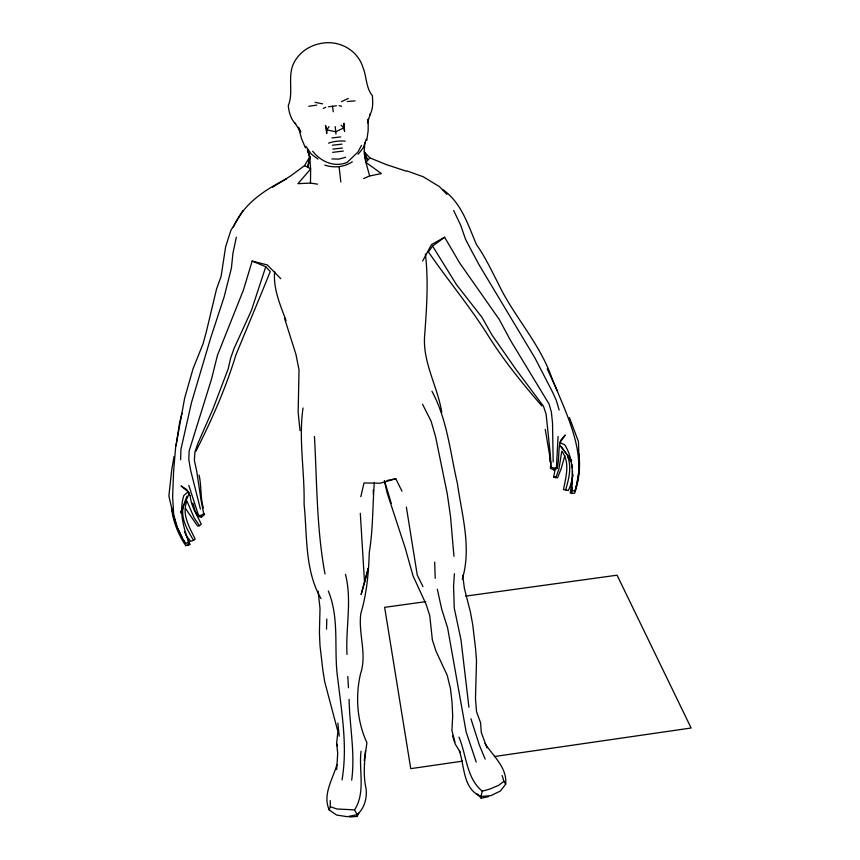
<?xml version="1.0" encoding="UTF-8"?>
<svg xmlns="http://www.w3.org/2000/svg" width="860" height="860" viewBox="0 0 860 860"><rect width="100%" height="100%" fill="white"/><g stroke="black" fill="none" stroke-linecap="round" stroke-linejoin="round"><path stroke-width="1.29" d="M442.911 189.695C461.53 202.777 467.926 224.761 476.451 244.573C484.922 256.441 491.028 269.707 497.768 282.575C513.076 315.416 539.069 342.248 551.432 376.777C565.17 412.219 587.853 452.134 574.996 490.963L571.502 490.587C573.201 475.236 573.308 458.531 564.805 444.878L559.935 442.577L565.267 435.042L560.838 440.073C557.828 449.285 559.548 459.111 557.065 468.356L554.076 470.076L550.443 468.27L550.744 461.734M310.481 183.083L310.632 169.033L309.708 157.025L307.644 149.769L309.708 157.1L307.751 167.109L310.632 169.033L297.915 183.674L310.481 183.083L317.523 184.148M361.05 751.21C358.642 770.657 365.865 792.361 354.556 809.883L357.147 814.635L357.083 816.452L349.504 817M579.081 466.217L578.479 441.664L569.417 417.584M326.52 629.133L326.779 619.071M574.996 490.963L576.383 485.223M180.589 459.767L180.933 449.393L191.49 402.566L210.517 338.421L224.127 296.926L231.404 268.18L232.942 253.227L236.35 237.166M198.069 515.333L198.026 516.365L201.444 517.226L204.54 514.506L204.153 513.699M579.049 467.474L578.791 473.129L576.684 483.954M336.701 769.582L337.7 753.156L336.615 743.459L337.894 731.538L324.725 681.851L322.822 669.94L319.995 645.613L319.425 632.551L320.006 608.428L318.135 591.261M351.675 780.117C355.32 753.102 349.568 726.334 349.096 699.33M454.413 573.663L453.564 586.079L454.263 608.149L460.992 639.883L468.937 707.221M365.468 751.006L364.221 760.659M558.097 436.493L556.442 467.625L557.065 468.356L556.667 467.431M374.369 482.374C372.541 505.712 373.132 529.212 369.284 552.378C368.628 573.05 366.725 593.679 360.824 613.588C358.115 633.755 367.295 653.987 360.48 674.025C355.223 696.718 357.094 721.518 366.919 742.728C364.748 758.058 362.64 773.548 366.113 788.899C367.08 798.338 364.489 808.25 357.147 814.635L347.279 816.688L336.593 815.033L329.229 809.991C322.339 794.704 332.691 779.311 336.862 764.809M364.919 142.674L364.242 150.565L365.887 162.379L369.649 175.934L363.619 178.568M342.033 779.902C347.676 746.534 341.775 713.101 337.915 679.938C333.358 650.289 340.033 619.544 328.294 590.981M564.837 455.703L561.15 468.764L557.592 477.752L553.636 476.999L555.323 468.635M303.021 407.984C298.474 439.739 304.805 471.936 304.064 503.917C307.364 535.651 304.537 569.976 320.995 598.603M176.042 445.738L179.568 422.926L181.954 413.327M572.298 487.426L571.502 490.587M366.758 140.502L368.134 130.827L368.241 119.056L367.575 121.496M572.534 470.957L572.255 479.794L570.245 493.07L571.577 493.285L572.319 488.544M174.021 456.488L171.699 469.947L168.882 496.016L173.344 515.376L176.924 526.965L182.46 538.188M180.965 512.678L186.867 496.274M573.072 474.881L570.513 485.384L568.385 490.458L563.515 489.566C565.837 476.977 570.352 462.615 561.817 451.177L558.903 469.108L555.764 477.956M462.25 579.274C471.817 547.712 461.798 514.968 457.402 483.406C450.178 452.457 447.297 419.605 431.946 391.268M360.813 496.714L363.995 482.976L380.174 483.212L395.783 478.74L401.996 491.21M458.95 737.117C466.614 755.069 466.185 777.913 482.256 791.2L480.976 796.5L481.299 798.252L488.555 796.618M309.955 158.079L307.751 167.109L304.483 165.722L290.529 175.977L272.599 187.233M565.536 490.308C568.664 479.364 572.093 467.206 567.514 456.187L571.481 462.11M364.543 582.338L368.316 568.17L361.114 594.55L364.543 582.338L360.297 513.291M274.673 271.609C273.018 288.197 280.199 305.139 286.1 320.587M329.229 809.991L330.272 806.659L330.251 800.574M280.758 278.683L267.331 264.934L252.195 261.085L243.358 290.207L217.472 355.244L211.485 379.206L189.114 451.07L188.813 459.562L190.705 470.603L200.412 509.088M252.195 261.085L265.772 266.75L251.41 310.449L234.006 348.579L230.641 358.147L228.222 368.736L212.904 409.113L197.907 443.33L194.94 451.865L194.349 460.304L196.714 471.087L201.132 500.703L203.723 513.678L204.54 514.506M180.912 511.463L189.426 493.145M181.062 513.13L183.029 507.4C180.955 519.397 187.706 530.48 193.586 540.37L195.145 539.08C189.555 527.384 181.428 514.441 186.942 501.036L194.166 517.87L199.509 525.707L201.261 524.213C197.004 514.871 190.834 505.981 190.178 495.403M366.263 139.202L363.285 147.759L358.158 154.295M367.478 122.851L370.23 114.068L369.542 115.358C373.304 109.424 372.896 102.297 372.348 95.675C365.833 87.666 366.683 76.497 362.909 67.241C357.728 50.643 340.538 40.742 323.543 43C311.094 44.591 299.979 51.299 294.077 62.522C286.971 76.142 293.937 91.859 288.293 105.565C288.906 112.284 290.831 119.11 295.668 124.109L294.948 122.98L300.613 131.892M195.94 451.199C211.581 420.271 225.707 388.44 235.812 355.191C247.261 327.305 258.978 299.527 270.266 271.545L265.772 266.75M357.083 816.452L358.717 813.184M422.658 260.999L431.483 244.584L444.62 237.274L459.81 263.181L499.219 319.393L510.733 340.839L549.002 403.921L551.367 411.94L552.518 422.916L553.173 461.981M361.512 145.383L357.803 152.231L347.128 162.4C334.379 167.754 320.726 161.583 312.675 151.209M188.824 485.373L198.542 515.462L198.026 516.365L195.005 510.593L192.898 503.111M233.49 226.997C243.337 203.971 264.826 189.695 286.455 178.945M304.483 165.722L309.912 156.638M242.993 210.614L230.921 230.276L225.653 246.691L221.106 276.286L216.462 289.325L206.25 332.111L203.035 343.849L193.059 368.704L184.653 398.148L175.623 447.372L173.58 471.721L172.624 496.811L173.731 514.796L177.257 527.395L182.75 538.994L185.513 543.413L188.856 542.112C183.309 527.449 178.901 511.023 183.846 495.446L188.243 491.866L189.619 494.038M328.982 126.614L326.897 129.86L326.725 133.44L325.488 125.442L326.897 129.86L335.808 131.806L343.806 127.85L343.903 123.249L344.581 131.311L343.806 127.85L341.076 125.173M550.443 468.27L551.131 467.227L550.282 454.252L546.111 414.079L543.423 406.189L516.247 369.821L491.985 335.013L481.826 317.093L456.488 284.671L432.58 246.067L444.62 237.274M369.649 175.934L381.388 173.58L365.887 162.379L369.854 157.875L386.033 164.486L406.146 171.119M432.58 246.067L428.377 251.894C447.286 279.435 468.764 305.117 486.717 333.293C502.691 359.233 521.966 382.883 541.8 405.888M484.965 743.416C493.027 756.133 507.432 767.636 505.658 784.212L500.337 791.06L490.877 795.65L480.976 796.5C462.637 788.738 464.808 766.55 459.304 750.737M502.122 775.526L503.938 781.299L498.703 785.288L489.813 789.061L482.256 791.2M198.542 515.462L201.143 515.441L203.723 513.678M171.57 507.938C173 521.45 178.256 534.372 185.728 545.649L189.899 544.305L186.147 535.189M352.353 161.787C344.204 167.119 334.013 168.227 324.822 165.099M185.728 545.649L189.899 544.305M341.506 101.63L348.257 98.448M323.285 108.381L325.768 107.296M328.531 143.147C333.777 141.309 339.657 140.61 345.183 141.169M193.586 540.37L190.705 541.295L187.254 536.909M308.762 106.285L316.749 105.135M345.666 157.262L338.904 159.1L331.852 158.917M551.131 467.227L554.012 468.259L556.442 467.625M347.204 101.544L355.051 100.835M343.301 151.07L332.627 152.349M387.075 480.514L395.783 478.74M332.401 145.243L341.958 144.136M340.689 136.912L331.96 137.944M199.509 525.707L197.553 526.03L185.717 508.765M342.387 148.017L332.906 149.135M462.562 761.143L410.747 768.646L384.646 607.332L425.818 601.645M494.457 756.52L691.117 728.001L617.071 575.189L465.658 596.13M328.477 106.747L336.475 105.802M553.636 476.999L555.678 476.838M571.577 493.285L574.641 493.231C578.909 480.568 580.532 466.98 578.887 453.693M354.556 809.883L336.712 808.959L330.272 806.659M339.098 105.726L341.646 106.21M315.115 102.34L322.586 103.856M406.866 170.893L423.174 176.73L439.524 186.684L446.888 194.371M188.093 541.649L188.856 542.112M317.963 159.089L311.159 154.026L305.988 146.404M188.243 491.866L181.008 485.911L186.856 489.641L189.705 495.102M476.988 793.845L481.299 798.252M364.575 152.198L369.854 157.875M559.505 445.071L571.62 460.476M561.247 446.555L571.352 460.594M460.444 752.382L455.262 744.201L452.553 736.02M503.938 781.299L505.658 784.212M183.126 539.317L185.513 543.413M184.395 531.888L186.684 535.909M547.218 368.843L557.377 391.01M365.102 155.219L367.639 159.906L364.21 151.725M300.785 131.784L298.463 127.334L301.591 138.772L305.429 147.823M422.529 404.243L431.043 421.056L435.547 436.558L447.254 493.78L450.5 516.344L453.951 556.323M422.937 586.574L417.261 575.093L406.361 507.099M453.671 210.517L460.648 225.159L465.507 239.177L472.215 252.066L479.213 265.052L535.071 358.212L552.249 391.493L556.291 400.265L559.15 410.059M187.878 542.638L188.845 544.875M485.18 759.143L479.224 744.738L470.925 718.756M487.018 747.845L481.277 732.516L480.579 722.787L476.526 711.682L475.472 698.589L476.515 660.448L475.548 648.483L472.677 624.317L470.312 611.589L464.421 588.509L462.68 575.297M476.214 762.046L466.142 731.957L447.608 627.864L441.696 609.095L437.321 589.25M336.615 743.459L337.475 745.867M384.581 481.019L391.236 503.304M307.321 149.554L309.708 157.1M284.531 318.318L295.926 354.331L299.022 369.8L298.151 412.37L300.033 430.677M454.951 742.148L451.93 730.505L452.693 716.101L452.037 702.082L450.457 688.548L447.221 675.358L435.988 651.128L432.365 639.915L429.753 615.685L426.205 604.526L413.069 575.963L405.06 547.519L386.957 492.285L384.366 480.665M441.739 412.23C437.719 387.011 423.399 363.973 424.485 337.915C426.495 310.051 428.731 281.811 425.388 254.001M203.39 507.981C200.154 497.231 201.605 485.9 199.069 475.042M364.199 153.188L365.887 162.379M345.462 574.319C352.17 600.688 345.526 627.757 347.021 654.428M201.143 515.441L201.444 517.226M571.803 464.346L572.308 467.7M324.994 573.932C316.523 528.545 317.028 482.363 314.438 436.461M332.508 106.221L333.25 111.778M545.24 429.333L549.508 454.553L549.852 461.777M339.119 166.829L340.807 181.987M335.207 126.603L335.97 134.031M337.84 723.077L339.227 736.171M347.784 676.519L348.493 687.753M554.012 468.259L554.076 470.076M434.676 562.117L435.214 578.382M373.283 490.125L373.337 494.113"/></g></svg>
